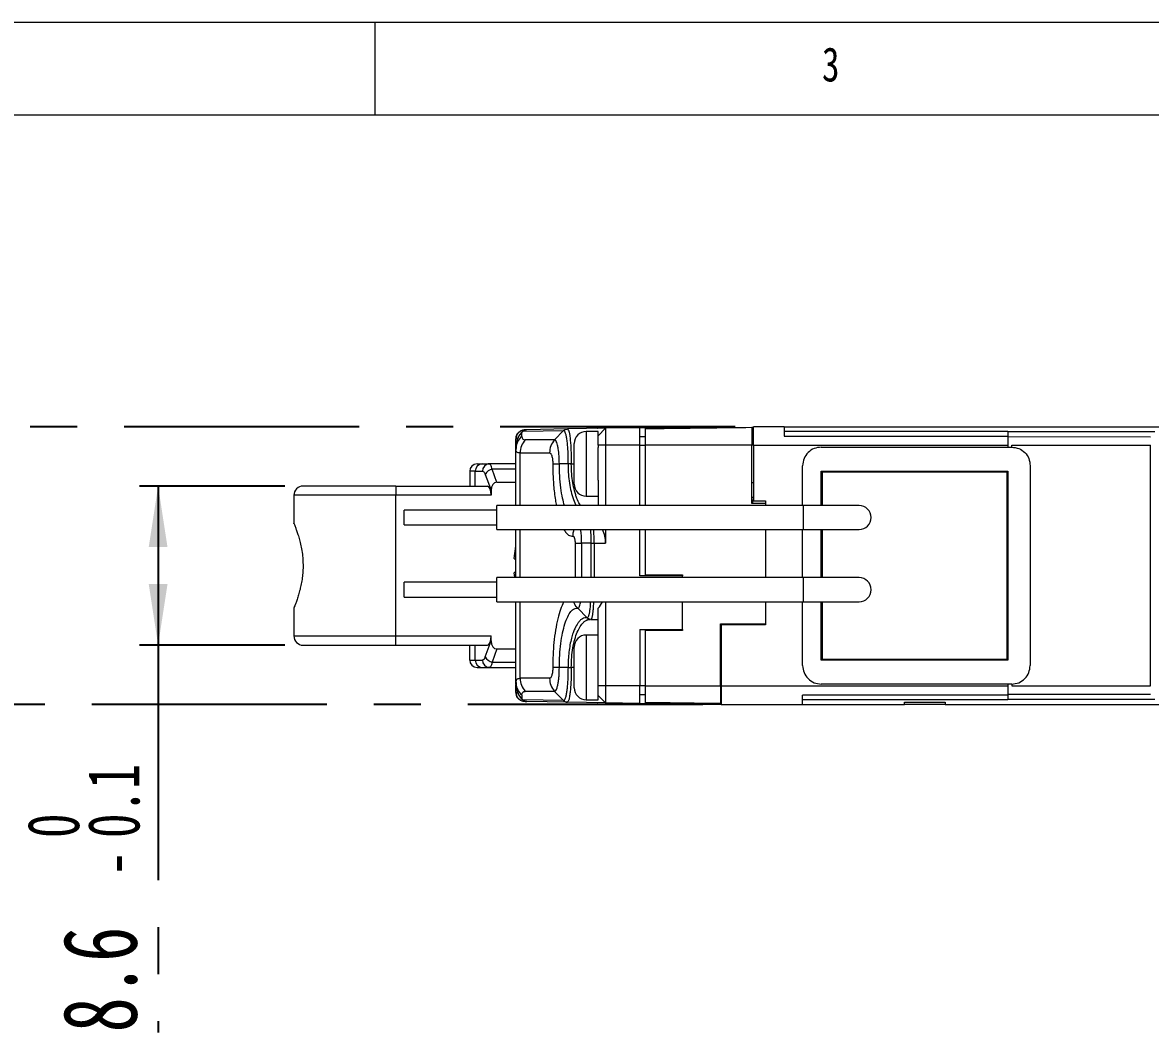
# Model space of a CAD drawing. Header units: millimetres. Extents: x 5 to 415, y 5 to 292.
# Drawn here: x 91 to 151.9, y 237.4 to 292 of the extents above; entities that cross this region are included whole.
import ezdxf

# ---------------------------------------------------------------- set-up
doc = ezdxf.new("R2010")
doc.units = ezdxf.units.MM
doc.linetypes.add('CENTERX2', pattern=[20.32, 12.7, -2.54, 2.54, -2.54])
doc.layers.add('CENTER_LINE', color=7, linetype='CENTERX2')
doc.styles.add('SLDTEXTSTYLE0', font='TXT', dxfattribs={"width": 0.7})
doc.styles.add('SLDTEXTSTYLE3', font='TXT', dxfattribs={"width": 0.75})
doc.dimstyles.new('SLDDIMSTYLE0', dxfattribs={"dimtxt": 4, "dimasz": 3.302, "dimexe": 0, "dimexo": 0.0625, "dimgap": 1, "dimtad": 1, "dimrnd": 1e-09, "dimzin": 12, "dimdsep": 46, "dimtxsty": 'SLDTEXTSTYLE0', "dimsah": 1, "dimcen": 0.09, "dimadec": 0, "dimazin": 3, "dimtfac": 1, "dimtofl": 0, "dimtmove": 0, "dimatfit": 3, "dimfxl": 1, "dimfrac": 2, "dimtolj": 1, "dimtzin": 12, "dimarcsym": 0})
doc.dimstyles.new('SLDDIMSTYLE6', dxfattribs={"dimtxt": 4, "dimasz": 3.302, "dimexe": 0, "dimexo": 0.0625, "dimgap": 1, "dimtad": 1, "dimrnd": 1e-09, "dimzin": 12, "dimdsep": 46, "dimtxsty": 'SLDTEXTSTYLE0', "dimsah": 1, "dimcen": 0.09, "dimadec": 0, "dimazin": 3, "dimtol": 1, "dimtm": 0.1, "dimtfac": 1, "dimtofl": 0, "dimtmove": 0, "dimatfit": 3, "dimfxl": 1, "dimfrac": 2, "dimtolj": 1, "dimarcsym": 0})

# ---------------------------------------------------------------- blocks, each defined once
blk = doc.blocks.new('_D_16')
at = {"layer": 'CENTER_LINE'}
for p, q in [((105.121, 266.959), (97.28, 266.959)), ((98.28, 266.959), (98.28, 258.359)), ((105.121, 258.359), (97.28, 258.359)), ((98.28, 258.359), (98.28, 237.439))]:
    blk.add_line(p, q, dxfattribs=at)
for points in [[(98.28, 266.959), (97.772, 263.657), (98.788, 263.657)], [(98.28, 258.359), (98.788, 261.661), (97.772, 261.661)]]:
    blk.add_solid(points, dxfattribs=at)
at = {"layer": 'CENTER_LINE', "attachment_point": 1, "rotation": 90, "style": 'SLDTEXTSTYLE0'}
for s, insert, char_height in [('0.1', (94.472, 247.937), 2.8), ('0', (91.209, 247.937), 2.8), ('-', (94.472, 245.9), 2.8), ('8.6', (93.123, 237.439), 4)]:
    blk.add_mtext(s, dxfattribs=dict(at, insert=insert, char_height=char_height))
blk = doc.blocks.new('_D_17')
at = {"layer": 'CENTER_LINE'}
for p, q in [((129.471, 270.159), (87.62, 270.159)), ((88.62, 270.159), (88.62, 255.159)), ((127.721, 255.159), (87.62, 255.159))]:
    blk.add_line(p, q, dxfattribs=at)
for points in [[(88.62, 270.159), (88.112, 266.857), (89.128, 266.857)], [(88.62, 255.159), (89.128, 258.461), (88.112, 258.461)]]:
    blk.add_solid(points, dxfattribs=at)
at = {"layer": 'CENTER_LINE', "insert": (83.464, 259.982), "char_height": 4, "attachment_point": 1, "rotation": 90, "style": 'SLDTEXTSTYLE0'}
blk.add_mtext('15', dxfattribs=at)

msp = doc.modelspace()

# ---------------------------------------------------------------- linework, layer by layer
at = {"color": 7, "linetype": 'Continuous', "lineweight": 18}
for p, q in [((415, 292), (5, 292)), ((110, 292), (110, 287)), ((410.25, 287), (10, 287)), ((124.321, 270.111), (122.471, 270.078)), ((124.321, 270.111), (126.621, 270.151)), ((124.321, 269.159), (124.321, 270.111)), ((126.621, 270.151), (126.621, 270.089)), ((130.371, 270.134), (130.471, 270.136)), ((132.121, 270.159), (130.471, 270.159)), ((132.121, 270.159), (170.121, 270.159)), ((132.121, 270.159), (132.121, 269.655)), ((117.621, 269.104), (117.621, 269.502)), ((117.938, 269.865), (117.922, 269.848)), ((117.938, 269.643), (117.938, 269.865)), ((118.002, 269.916), (120.199, 269.954)), ((118.202, 270.004), (118.112, 270.002)), ((120.401, 270.042), (118.202, 270.004)), ((119.715, 269.453), (120.199, 269.954)), ((120.45, 270.008), (120.332, 270.033)), ((122.471, 270.078), (120.401, 270.042)), ((122.071, 269.909), (121.421, 269.909)), ((122.024, 270.074), (122.021, 270.07)), ((122.471, 270.078), (122.071, 269.671)), ((122.071, 269.671), (122.071, 269.909)), ((122.071, 269.159), (122.071, 269.671)), ((122.471, 270.078), (122.471, 269.159)), ((124.621, 269.616), (124.321, 269.616)), ((144.221, 269.907), (132.121, 269.907)), ((132.121, 269.655), (144.221, 269.655)), ((144.221, 269.893), (144.221, 269.907)), ((152.155, 269.893), (144.221, 269.893)), ((144.221, 269.893), (144.221, 269.627)), ((144.221, 269.627), (151.922, 269.625)), ((117.66, 269.29), (117.621, 269.072)), ((117.621, 268.936), (117.621, 269.072)), ((117.621, 265.909), (117.621, 268.936)), ((117.626, 269.031), (117.625, 268.908)), ((119.715, 269.453), (118.129, 269.452)), ((120.771, 267.059), (120.771, 269.259)), ((122.471, 269.159), (122.071, 269.159)), ((122.071, 269.159), (122.071, 269.041)), ((122.071, 267.278), (122.071, 269.041)), ((122.471, 269.159), (122.471, 265.909)), ((124.321, 269.159), (122.471, 269.159)), ((124.321, 265.909), (124.321, 269.159)), ((124.321, 269.159), (124.621, 269.159)), ((124.621, 265.909), (124.621, 269.159)), ((130.471, 269.159), (130.371, 269.159)), ((130.371, 266.009), (130.371, 269.159)), ((130.471, 269.159), (130.471, 266.159)), ((130.471, 269.159), (144.221, 269.159)), ((134.121, 269.059), (144.421, 269.059)), ((144.421, 269.159), (151.921, 269.159)), ((144.421, 269.06), (144.421, 269.159)), ((151.921, 256.159), (151.921, 269.159)), ((117.846, 268.745), (119.439, 268.745)), ((115.422, 267.759), (115.121, 267.759)), ((115.121, 267.759), (115.121, 266.959)), ((115.422, 266.959), (115.422, 267.759)), ((115.422, 267.759), (115.81, 267.759)), ((115.798, 268.159), (116.186, 268.159)), ((116.223, 268.155), (116.119, 268.153)), ((116.202, 268.146), (116.186, 268.159)), ((117.621, 268.159), (116.186, 268.159)), ((116.598, 267.159), (116.34, 267.867)), ((117.621, 267.867), (116.34, 267.867)), ((120.437, 268.159), (119.969, 268.16)), ((133.121, 265.909), (133.121, 268.059)), ((134.121, 267.759), (144.221, 267.759)), ((134.121, 265.909), (134.121, 267.759)), ((134.171, 267.709), (134.121, 267.709)), ((134.171, 267.709), (134.171, 265.909)), ((144.171, 267.709), (134.171, 267.709)), ((144.171, 267.759), (144.171, 267.709)), ((144.171, 257.609), (144.171, 267.709)), ((144.221, 267.759), (144.221, 257.559)), ((145.421, 268.059), (145.421, 257.259)), ((115.964, 267.584), (116.275, 266.731)), ((117.621, 267.159), (116.598, 267.159)), ((122.071, 267.278), (122.071, 265.909)), ((130.371, 267.159), (130.471, 267.159)), ((105.621, 266.459), (105.621, 264.926)), ((111.121, 266.959), (111.121, 266.459)), ((111.121, 266.959), (116.093, 266.959)), ((111.121, 258.859), (111.121, 266.459)), ((116.275, 266.459), (111.121, 266.459)), ((116.275, 266.731), (116.275, 266.459)), ((133.171, 265.909), (116.581, 265.909)), ((116.581, 264.609), (116.581, 265.909)), ((121.421, 266.409), (122.071, 266.409)), ((131.121, 266.009), (130.371, 266.009)), ((130.421, 266.31), (130.421, 266.357)), ((130.421, 266.009), (130.421, 266.224)), ((130.469, 266.259), (130.471, 266.259)), ((130.471, 266.159), (131.121, 266.159)), ((131.121, 266.159), (131.121, 265.909)), ((136.171, 265.909), (133.171, 265.909)), ((116.581, 265.659), (111.581, 265.659)), ((111.581, 264.859), (111.581, 265.659)), ((144.221, 265.238), (144.171, 265.238)), ((111.581, 264.859), (116.581, 264.859)), ((116.581, 264.609), (133.171, 264.609)), ((117.621, 262.009), (117.621, 264.609)), ((122.471, 264.609), (122.471, 263.864)), ((124.321, 262.109), (124.321, 264.609)), ((124.621, 262.159), (124.621, 264.609)), ((131.121, 264.609), (131.121, 262.009)), ((133.121, 262.009), (133.121, 264.609)), ((133.171, 264.609), (136.171, 264.609)), ((134.121, 262.009), (134.121, 264.609)), ((134.171, 264.609), (134.171, 262.009)), ((117.534, 263.046), (117.621, 263.714)), ((121.671, 263.864), (121.175, 263.864)), ((121.848, 263.864), (122.471, 263.864)), ((117.534, 263.046), (117.621, 262.959)), ((117.621, 262.359), (117.534, 262.273)), ((117.566, 262.031), (117.534, 262.273)), ((116.581, 261.759), (111.581, 261.759)), ((111.581, 260.959), (111.581, 261.759)), ((133.171, 262.009), (116.581, 262.009)), ((116.581, 260.709), (116.581, 262.009)), ((126.621, 262.109), (124.321, 262.109)), ((124.621, 262.159), (124.621, 262.109)), ((124.621, 262.159), (126.621, 262.159)), ((126.621, 262.159), (126.621, 262.109)), ((126.621, 262.009), (126.621, 262.109)), ((136.171, 262.009), (133.171, 262.009)), ((111.581, 260.959), (116.581, 260.959)), ((144.221, 261.08), (144.171, 261.08)), ((105.621, 260.39), (105.621, 258.859)), ((116.581, 260.709), (133.171, 260.709)), ((117.621, 256.383), (117.621, 260.709)), ((120.965, 260.362), (121.471, 259.839)), ((122.071, 258.041), (122.071, 260.355)), ((122.471, 260.709), (122.471, 256.159)), ((126.621, 259.209), (126.621, 260.709)), ((131.121, 260.709), (131.121, 259.459)), ((133.121, 257.259), (133.121, 260.709)), ((133.171, 260.709), (136.171, 260.709)), ((134.121, 257.559), (134.121, 260.709)), ((134.171, 260.709), (134.171, 257.609)), ((121.462, 259.722), (121.607, 259.762)), ((121.551, 259.781), (121.722, 259.774)), ((121.671, 259.75), (122.071, 259.743)), ((124.321, 259.209), (126.621, 259.209)), ((124.321, 259.209), (124.321, 256.159)), ((124.621, 259.209), (124.621, 259.159)), ((124.621, 256.159), (124.621, 259.159)), ((126.621, 259.159), (124.621, 259.159)), ((126.621, 259.209), (126.621, 259.159)), ((128.671, 259.509), (131.121, 259.509)), ((128.671, 256.159), (128.671, 259.509)), ((128.721, 259.459), (128.721, 256.159)), ((131.121, 259.459), (128.721, 259.459)), ((111.121, 258.859), (116.275, 258.859)), ((111.121, 258.359), (111.121, 258.859)), ((115.964, 257.735), (116.275, 258.588)), ((116.275, 258.588), (116.275, 258.859)), ((122.071, 258.909), (121.421, 258.909)), ((111.121, 258.359), (116.093, 258.359)), ((115.121, 257.559), (115.121, 258.359)), ((115.422, 257.559), (115.422, 258.359)), ((116.598, 258.159), (116.34, 257.452)), ((116.598, 258.159), (117.621, 258.159)), ((120.771, 257.143), (120.771, 258.259)), ((122.071, 257.133), (122.071, 258.041)), ((128.721, 258.159), (128.671, 258.159)), ((115.121, 257.559), (115.422, 257.559)), ((115.422, 257.559), (115.81, 257.559)), ((116.34, 257.452), (117.621, 257.452)), ((134.121, 257.609), (134.171, 257.609)), ((144.221, 257.559), (134.121, 257.559)), ((134.171, 257.609), (144.171, 257.609)), ((144.171, 257.609), (144.171, 257.559)), ((115.798, 257.159), (116.186, 257.159)), ((116.119, 257.166), (116.194, 257.165)), ((116.186, 257.159), (117.621, 257.159)), ((120.437, 257.159), (119.969, 257.16)), ((120.771, 256.059), (120.771, 257.143)), ((122.071, 256.278), (122.071, 257.133)), ((117.621, 256.383), (117.633, 256.412)), ((117.621, 256.247), (117.621, 256.383)), ((117.621, 256.247), (117.66, 256.03)), ((117.621, 255.817), (117.621, 256.215)), ((117.625, 256.411), (117.626, 256.288)), ((119.439, 256.574), (117.846, 256.574)), ((122.071, 256.159), (122.071, 256.278)), ((122.471, 256.159), (122.071, 256.159)), ((122.071, 255.648), (122.071, 256.159)), ((124.321, 256.159), (122.471, 256.159)), ((122.471, 256.159), (122.471, 255.241)), ((124.321, 255.208), (124.321, 256.159)), ((124.621, 256.159), (124.321, 256.159)), ((128.671, 256.159), (128.721, 256.159)), ((128.721, 256.159), (144.221, 256.159)), ((144.421, 256.259), (134.121, 256.259)), ((144.421, 256.259), (144.421, 256.159)), ((144.421, 256.159), (151.921, 256.159)), ((117.938, 255.454), (117.922, 255.471)), ((117.938, 255.676), (117.938, 255.454)), ((119.715, 255.866), (118.129, 255.867)), ((120.199, 255.365), (119.715, 255.866)), ((122.071, 255.409), (122.071, 255.648)), ((122.471, 255.241), (122.071, 255.648)), ((124.321, 255.703), (124.621, 255.703)), ((144.221, 255.663), (133.121, 255.663)), ((151.922, 255.693), (144.221, 255.692)), ((120.199, 255.365), (118.002, 255.403)), ((118.202, 255.315), (118.112, 255.317)), ((120.401, 255.277), (118.202, 255.315)), ((120.332, 255.286), (120.427, 255.306)), ((120.434, 255.321), (120.401, 255.277)), ((122.471, 255.241), (120.401, 255.277)), ((121.421, 255.409), (122.071, 255.409)), ((122.021, 255.248), (122.024, 255.245)), ((124.321, 255.208), (122.471, 255.241)), ((126.821, 255.165), (124.321, 255.208)), ((126.821, 255.228), (126.821, 255.165)), ((126.821, 255.165), (127.121, 255.159)), ((128.721, 255.159), (127.121, 255.159)), ((128.721, 255.205), (128.671, 255.205)), ((128.721, 255.159), (133.121, 255.159)), ((144.221, 255.412), (133.121, 255.412)), ((133.121, 255.159), (138.621, 255.159)), ((138.621, 255.29), (140.821, 255.29)), ((138.621, 255.159), (138.621, 255.29)), ((140.821, 255.159), (138.621, 255.159)), ((140.821, 255.29), (140.821, 255.159)), ((140.821, 255.159), (170.121, 255.159)), ((152.155, 255.426), (144.221, 255.426))]:
    msp.add_line(p, q, dxfattribs=at)
at = {"color": 8, "linetype": 'Continuous', "lineweight": 18}
for p, q in [((117.905, 269.835), (117.922, 269.848)), ((118.112, 270.002), (118.112, 269.987)), ((121.421, 269.909), (121.421, 266.409)), ((117.846, 265.909), (117.846, 268.745)), ((120.614, 268.159), (120.771, 268.159)), ((111.121, 266.459), (105.621, 266.459)), ((130.371, 266.357), (130.421, 266.357)), ((133.171, 264.609), (133.171, 265.909)), ((117.846, 262.009), (117.846, 264.609)), ((120.818, 263.867), (120.818, 262.009)), ((121.175, 263.864), (121.175, 262.009)), ((121.671, 263.864), (121.671, 262.009)), ((121.848, 263.864), (121.848, 262.009)), ((133.171, 260.709), (133.171, 262.009)), ((117.846, 256.574), (117.846, 260.709)), ((105.621, 258.859), (111.121, 258.859)), ((121.421, 258.909), (121.421, 257.133)), ((120.771, 257.159), (120.614, 257.159)), ((121.421, 257.133), (121.421, 255.409)), ((117.922, 255.471), (117.905, 255.484)), ((118.112, 255.332), (118.112, 255.317))]:
    msp.add_line(p, q, dxfattribs=at)
for centre, start, end in [((118.577, 268.932), 131.91931, 174.10943), ((118.577, 256.387), 185.89058, 228.08069)]:
    msp.add_arc(centre, 0.956, start, end, dxfattribs=at)
at = {"color": 7, "linetype": 'Continuous', "lineweight": 18}
for centre, radius, start, end in [((118.208, 269.72), 0.284, 91.17708, 136.30701), ((121.421, 269.259), 0.65, 90, 180), ((118.864, 268.748), 1.018, 136.22441, 180.16293), ((115.521, 267.759), 0.4, 90, 180), ((115.811, 267.771), 0.389, 91.83621, 181.72544), ((116.198, 267.771), 0.389, 91.83621, 181.72544), ((116.404, 267.391), 0.48, 97.61561, 156.30639), ((121.421, 267.059), 0.65, 180, 270), ((106.121, 266.459), 0.5, 90, 180), ((136.171, 265.259), 0.65, 270, 90), ((136.171, 261.359), 0.65, 270, 90), ((106.121, 258.859), 0.5, 180, 270), ((121.421, 258.259), 0.65, 90, 180), ((115.521, 257.559), 0.4, 180, 270), ((115.811, 257.548), 0.389, 178.27456, 268.16379), ((116.198, 257.548), 0.389, 178.27456, 268.16379), ((116.404, 257.928), 0.48, 203.69361, 262.38439), ((118.864, 256.571), 1.018, 179.83707, 223.77559), ((121.421, 256.059), 0.65, 180, 270), ((118.208, 255.599), 0.284, 223.693, 268.82243)]:
    msp.add_arc(centre, radius, start, end, dxfattribs=at)
for centre, major_axis, ratio, start_param, end_param in [((116.7, 266.594), (0.2, -0.549), 0.684791, 2.897326, 4.223856), ((116.093, 266.459), (0, 0.5), 0.36397, 4.712389, 6.283185), ((120.81, 263.864), (0, 1.69), 0.982842, 4.712389, 5.169256), ((120.81, 261.455), (0, 1.69), 0.982842, 4.003616, 4.255522), ((116.093, 258.859), (0, 0.5), 0.36397, 3.141593, 4.712389), ((116.7, 258.725), (-0.2, -0.549), 0.684791, 5.200922, 6.527452)]:
    msp.add_ellipse(centre, major_axis=major_axis, ratio=ratio, start_param=start_param, end_param=end_param, dxfattribs=at)
for points, knots in [([(124.621, 270.064), (125.694, 270.077), (127.611, 270.101), (129.528, 270.124), (130.371, 270.134)], [0, 0, 0, 0, 0.5600039, 1, 1, 1, 1]), ([(130.371, 270.134), (130.371, 270.124), (130.371, 270.102), (130.371, 269.934), (130.371, 269.687), (130.371, 269.412), (130.371, 269.231), (130.371, 269.159)], [0, 0, 0, 0, 0.214703, 0.429407, 0.644092, 0.858769, 1, 1, 1, 1]), ([(117.621, 269.502), (117.628, 269.565), (117.641, 269.693), (117.754, 269.861), (117.894, 269.955), (118.016, 269.995), (118.08, 270), (118.112, 270.002)], [0, 0, 0, 0, 0.260217, 0.529104, 0.765257, 0.882426, 1, 1, 1, 1]), ([(117.77, 269.858), (117.769, 269.857), (117.738, 269.832), (117.693, 269.767), (117.634, 269.647), (117.627, 269.559), (117.623, 269.506)], [0, 0, 0, 0, 0.009129, 0.32484, 0.587713, 1, 1, 1, 1]), ([(117.901, 269.83), (117.822, 269.72), (117.705, 269.557), (117.658, 269.357), (117.643, 269.292)], [0, 0, 0, 0, 0.672334, 1, 1, 1, 1]), ([(118.118, 269.994), (118.101, 269.993), (118.067, 269.991), (118.006, 269.981), (117.928, 269.961), (117.85, 269.928), (117.797, 269.882), (117.77, 269.858)], [0, 0, 0, 0, 0.12667, 0.244052, 0.446712, 0.723277, 1, 1, 1, 1]), ([(117.899, 269.825), (117.9, 269.828), (117.9, 269.833), (117.904, 269.835), (117.905, 269.835)], [0, 0, 0, 0, 0.703254, 1, 1, 1, 1]), ([(117.93, 269.864), (117.925, 269.859), (117.916, 269.85), (117.908, 269.841), (117.904, 269.836)], [0, 0, 0, 0, 0.487659, 1, 1, 1, 1]), ([(118.201, 270.004), (118.188, 270.002), (118.164, 269.999), (118.119, 269.981), (118.077, 269.96), (118.028, 269.932), (117.974, 269.897), (117.943, 269.872), (117.928, 269.86)], [0, 0, 0, 0, 0.190555, 0.35137, 0.488522, 0.60889, 0.817293, 1, 1, 1, 1]), ([(118.002, 269.916), (118.001, 269.916), (117.999, 269.915), (117.991, 269.911), (117.977, 269.9), (117.957, 269.884), (117.944, 269.871), (117.938, 269.865)], [0, 0, 0, 0, 0.105787, 0.213994, 0.459109, 0.727072, 1, 1, 1, 1]), ([(117.938, 269.643), (117.946, 269.588), (117.961, 269.477), (118.073, 269.461), (118.129, 269.452)], [0, 0, 0, 0, 0.504154, 1, 1, 1, 1]), ([(120.199, 269.954), (120.21, 269.964), (120.238, 269.99), (120.288, 270.018), (120.348, 270.038), (120.383, 270.041), (120.401, 270.042)], [0, 0, 0, 0, 0.183981, 0.49927, 0.753248, 1, 1, 1, 1]), ([(120.199, 269.954), (120.215, 269.946), (120.246, 269.93), (120.293, 269.822), (120.333, 269.656), (120.369, 269.432), (120.399, 269.16), (120.421, 268.849), (120.434, 268.511), (120.436, 268.277), (120.437, 268.159)], [0, 0, 0, 0, 0.1250924, 0.2497786, 0.3744956, 0.499382, 0.6243885, 0.7493299, 0.8744566, 1, 1, 1, 1]), ([(120.401, 270.042), (120.401, 270.042), (120.401, 270.042), (120.401, 270.042), (120.404, 270.042), (120.415, 270.041), (120.426, 270.021), (120.436, 270.005)], [0, 0, 0, 0, 0.00177, 0.016041, 0.055982, 0.207564, 1, 1, 1, 1]), ([(124.621, 269.159), (124.621, 269.261), (124.621, 269.465), (124.621, 269.736), (124.621, 269.94), (124.621, 270.049), (124.621, 270.06), (124.621, 270.064)], [0, 0, 0, 0, 0.214702, 0.429404, 0.644089, 0.858766, 1, 1, 1, 1]), ([(117.846, 268.745), (117.78, 268.753), (117.649, 268.77), (117.63, 268.88), (117.621, 268.936)], [0, 0, 0, 0, 0.495576, 1, 1, 1, 1]), ([(119.715, 269.453), (119.635, 269.349), (119.474, 269.142), (119.451, 268.878), (119.439, 268.745)], [0, 0, 0, 0, 0.5004353, 1, 1, 1, 1]), ([(119.969, 268.16), (119.967, 268.299), (119.961, 268.596), (119.922, 268.939), (119.874, 269.174), (119.827, 269.322), (119.773, 269.428), (119.735, 269.444), (119.715, 269.453)], [0, 0, 0, 0, 0.20459, 0.437673, 0.566426, 0.702382, 0.846176, 1, 1, 1, 1]), ([(130.371, 269.159), (129.298, 269.161), (127.381, 269.163), (125.464, 269.161), (124.621, 269.159)], [0, 0, 0, 0, 0.560005, 1, 1, 1, 1]), ([(119.439, 268.745), (119.46, 268.743), (119.492, 268.74), (119.532, 268.673), (119.559, 268.602), (119.582, 268.511), (119.599, 268.404), (119.61, 268.286), (119.611, 268.204), (119.612, 268.164)], [0, 0, 0, 0, 0.245572, 0.373218, 0.499285, 0.625401, 0.751777, 0.877837, 1, 1, 1, 1]), ([(115.81, 267.759), (115.834, 267.753), (115.874, 267.742), (115.927, 267.674), (115.952, 267.614), (115.964, 267.584)], [0, 0, 0, 0, 0.428724, 0.713281, 1, 1, 1, 1]), ([(119.612, 268.164), (119.649, 268.163), (119.724, 268.161), (119.887, 268.16), (119.969, 268.16)], [0, 0, 0, 0, 0.497276, 1, 1, 1, 1]), ([(120.614, 268.159), (120.583, 268.159), (120.518, 268.159), (120.464, 268.159), (120.437, 268.159)], [0, 0, 0, 0, 0.4972576, 1, 1, 1, 1]), ([(111.121, 266.959), (110.807, 266.959), (110.178, 266.959), (109.41, 266.959), (108.817, 266.959), (108.229, 266.959), (107.56, 266.959), (107.017, 266.959), (106.674, 266.959), (106.447, 266.959), (106.265, 266.959), (106.143, 266.959), (106.128, 266.959), (106.121, 266.959)], [0, 0, 0, 0, 0.119998, 0.239894, 0.304289, 0.368616, 0.4999, 0.631185, 0.695579, 0.759906, 0.840181, 0.919785, 1, 1, 1, 1]), ([(105.624, 264.926), (105.624, 264.928), (105.621, 264.934), (105.643, 264.88), (105.686, 264.774), (105.747, 264.612), (105.821, 264.4), (105.903, 264.136), (105.983, 263.825), (106.053, 263.47), (106.099, 263.096), (106.118, 262.712), (106.108, 262.346), (106.073, 261.994), (106.019, 261.667), (105.95, 261.358), (105.871, 261.075), (105.789, 260.823), (105.715, 260.619), (105.657, 260.473), (105.625, 260.394), (105.624, 260.391), (105.623, 260.39)], [0, 0, 0, 0, 0.0240323, 0.0727418, 0.1228285, 0.1723597, 0.2231512, 0.2761046, 0.3304958, 0.3849802, 0.4412559, 0.4922107, 0.5448507, 0.5927545, 0.6419461, 0.6919288, 0.7431568, 0.79705, 0.8524916, 0.906357, 0.9620174, 1, 1, 1, 1]), ([(120.754, 264.609), (120.734, 264.546), (120.697, 264.428), (120.695, 264.304), (120.694, 264.247)], [0, 0, 0, 0, 0.5385257, 1, 1, 1, 1]), ([(120.694, 264.247), (120.701, 264.25), (120.716, 264.256), (120.738, 264.243), (120.759, 264.214), (120.779, 264.168), (120.796, 264.107), (120.808, 264.033), (120.816, 263.952), (120.817, 263.895), (120.818, 263.867)], [0, 0, 0, 0, 0.11782, 0.242931, 0.371062, 0.499161, 0.624773, 0.752597, 0.87771, 1, 1, 1, 1]), ([(119.969, 257.16), (119.973, 257.38), (119.981, 257.824), (120.043, 258.458), (120.139, 259.034), (120.267, 259.527), (120.42, 259.921), (120.593, 260.195), (120.777, 260.36), (120.903, 260.361), (120.965, 260.362)], [0, 0, 0, 0, 0.124691, 0.250146, 0.375426, 0.500837, 0.625995, 0.751307, 0.876449, 1, 1, 1, 1]), ([(120.965, 260.362), (120.955, 260.373), (120.869, 260.466), (120.776, 260.581), (120.757, 260.702), (120.756, 260.709)], [0, 0, 0, 0, 0.108425, 0.946101, 1, 1, 1, 1]), ([(121.471, 259.839), (121.385, 259.837), (121.278, 259.834), (121.152, 259.75), (121.089, 259.696), (121.027, 259.63), (120.927, 259.5), (120.836, 259.336), (120.753, 259.143), (120.709, 259.023), (120.664, 258.889), (120.605, 258.681), (120.54, 258.387), (120.481, 257.995), (120.445, 257.582), (120.44, 257.3), (120.437, 257.159)], [0, 0, 0, 0, 0.165177, 0.2073033, 0.2496797, 0.2922796, 0.3350912, 0.4630288, 0.500141, 0.5392974, 0.5805029, 0.6237356, 0.7186424, 0.8130679, 0.9069288, 1, 1, 1, 1]), ([(121.467, 259.721), (121.483, 259.728), (121.529, 259.748), (121.584, 259.757), (121.621, 259.754), (121.629, 259.754)], [0, 0, 0, 0, 0.296573, 0.852562, 1, 1, 1, 1]), ([(121.6, 259.764), (121.597, 259.764), (121.572, 259.768), (121.535, 259.788), (121.496, 259.815), (121.478, 259.833), (121.471, 259.839)], [0, 0, 0, 0, 0.056869, 0.50311, 0.817082, 1, 1, 1, 1]), ([(121.683, 259.75), (121.685, 259.75), (121.691, 259.751), (121.7, 259.756), (121.706, 259.767), (121.709, 259.772)], [0, 0, 0, 0, 0.270766, 0.627578, 1, 1, 1, 1]), ([(106.121, 258.359), (106.128, 258.359), (106.143, 258.359), (106.265, 258.359), (106.447, 258.359), (106.674, 258.359), (107.017, 258.359), (107.452, 258.359), (107.963, 258.359), (108.377, 258.359), (108.817, 258.359), (109.41, 258.359), (110.178, 258.359), (110.807, 258.359), (111.121, 258.359)], [0, 0, 0, 0, 0.080201, 0.159791, 0.240051, 0.304367, 0.36875, 0.500012, 0.565696, 0.631449, 0.695765, 0.760148, 0.880023, 1, 1, 1, 1]), ([(115.964, 257.735), (115.945, 257.692), (115.913, 257.62), (115.858, 257.569), (115.826, 257.562), (115.81, 257.559)], [0, 0, 0, 0, 0.427559, 0.711619, 1, 1, 1, 1]), ([(116.34, 257.452), (116.321, 257.38), (116.291, 257.268), (116.237, 257.177), (116.205, 257.166), (116.186, 257.159)], [0, 0, 0, 0, 0.430059, 0.666913, 1, 1, 1, 1]), ([(119.612, 257.156), (119.611, 257.115), (119.61, 257.033), (119.599, 256.916), (119.582, 256.808), (119.559, 256.717), (119.532, 256.646), (119.493, 256.579), (119.46, 256.576), (119.439, 256.574)], [0, 0, 0, 0, 0.121784, 0.248137, 0.373872, 0.500587, 0.62603, 0.753831, 1, 1, 1, 1]), ([(119.969, 257.16), (119.887, 257.159), (119.724, 257.158), (119.649, 257.156), (119.612, 257.156)], [0, 0, 0, 0, 0.502722, 1, 1, 1, 1]), ([(119.715, 255.866), (119.73, 255.871), (119.763, 255.881), (119.808, 255.952), (119.845, 256.05), (119.872, 256.146), (119.901, 256.276), (119.929, 256.453), (119.96, 256.754), (119.966, 257), (119.969, 257.16)], [0, 0, 0, 0, 0.112175, 0.256584, 0.349315, 0.431694, 0.503823, 0.639155, 0.7666, 1, 1, 1, 1]), ([(120.437, 257.159), (120.436, 257.042), (120.434, 256.808), (120.421, 256.47), (120.399, 256.16), (120.37, 255.888), (120.334, 255.664), (120.293, 255.497), (120.246, 255.389), (120.215, 255.373), (120.199, 255.365)], [0, 0, 0, 0, 0.125362, 0.2502486, 0.3750999, 0.50004, 0.6249751, 0.7497871, 0.8746715, 1, 1, 1, 1]), ([(120.437, 257.159), (120.464, 257.159), (120.518, 257.159), (120.583, 257.159), (120.614, 257.159)], [0, 0, 0, 0, 0.502742, 1, 1, 1, 1]), ([(119.439, 256.574), (119.451, 256.442), (119.474, 256.177), (119.635, 255.97), (119.715, 255.866)], [0, 0, 0, 0, 0.49864, 1, 1, 1, 1]), ([(124.621, 256.159), (125.377, 256.16), (126.727, 256.161), (128.077, 256.16), (128.671, 256.159)], [0, 0, 0, 0, 0.560004, 1, 1, 1, 1]), ([(124.621, 255.255), (124.621, 255.265), (124.621, 255.285), (124.621, 255.441), (124.621, 255.67), (124.621, 255.925), (124.621, 256.093), (124.621, 256.159)], [0, 0, 0, 0, 0.214702, 0.429404, 0.644089, 0.858766, 1, 1, 1, 1]), ([(128.671, 256.159), (128.671, 256.052), (128.671, 255.838), (128.671, 255.552), (128.671, 255.336), (128.671, 255.222), (128.671, 255.21), (128.671, 255.205)], [0, 0, 0, 0, 0.214702, 0.429406, 0.644091, 0.858768, 1, 1, 1, 1]), ([(118.112, 255.317), (118.079, 255.319), (118.014, 255.324), (117.92, 255.355), (117.834, 255.403), (117.736, 255.487), (117.642, 255.627), (117.628, 255.752), (117.621, 255.817)], [0, 0, 0, 0, 0.119498, 0.23974, 0.361536, 0.485663, 0.730817, 1, 1, 1, 1]), ([(117.623, 255.814), (117.626, 255.764), (117.632, 255.663), (117.686, 255.58), (117.714, 255.538)], [0, 0, 0, 0, 0.4926882, 1, 1, 1, 1]), ([(117.642, 256.028), (117.658, 255.962), (117.705, 255.762), (117.822, 255.599), (117.901, 255.489)], [0, 0, 0, 0, 0.328855, 1, 1, 1, 1]), ([(117.714, 255.538), (117.721, 255.524), (117.745, 255.476), (117.815, 255.419), (117.895, 255.373), (117.987, 255.345), (118.058, 255.331), (118.098, 255.327), (118.118, 255.325)], [0, 0, 0, 0, 0.094132, 0.323164, 0.580343, 0.769424, 0.88038, 1, 1, 1, 1]), ([(117.905, 255.484), (117.904, 255.484), (117.9, 255.486), (117.9, 255.491), (117.899, 255.494)], [0, 0, 0, 0, 0.280807, 1, 1, 1, 1]), ([(117.904, 255.483), (117.908, 255.478), (117.916, 255.469), (117.925, 255.46), (117.93, 255.455)], [0, 0, 0, 0, 0.4967137, 1, 1, 1, 1]), ([(117.938, 255.676), (117.946, 255.731), (117.961, 255.842), (118.073, 255.858), (118.129, 255.867)], [0, 0, 0, 0, 0.504153, 1, 1, 1, 1]), ([(117.929, 255.46), (117.929, 255.458), (117.928, 255.453), (117.934, 255.453), (117.938, 255.454)], [0, 0, 0, 0, 0.3125642, 1, 1, 1, 1]), ([(117.933, 255.455), (117.946, 255.444), (117.976, 255.42), (118.028, 255.386), (118.077, 255.359), (118.119, 255.338), (118.165, 255.32), (118.188, 255.317), (118.201, 255.315)], [0, 0, 0, 0, 0.164595, 0.377659, 0.500703, 0.640898, 0.80529, 1, 1, 1, 1]), ([(118.002, 255.403), (118.001, 255.403), (117.999, 255.404), (117.991, 255.408), (117.976, 255.419), (117.957, 255.435), (117.944, 255.448), (117.938, 255.454)], [0, 0, 0, 0, 0.107272, 0.216266, 0.463262, 0.73307, 1, 1, 1, 1]), ([(120.199, 255.365), (120.213, 255.352), (120.242, 255.326), (120.293, 255.299), (120.34, 255.283), (120.375, 255.278), (120.394, 255.277), (120.401, 255.277)], [0, 0, 0, 0, 0.249886, 0.499926, 0.747959, 0.907794, 1, 1, 1, 1]), ([(128.671, 255.205), (127.915, 255.214), (126.565, 255.231), (125.215, 255.247), (124.621, 255.255)], [0, 0, 0, 0, 0.560005, 1, 1, 1, 1])]:
    msp.add_open_spline(points, degree=3, knots=knots, dxfattribs=at)
for points in [[(130.471, 269.159), (130.471, 269.29), (130.471, 269.553), (130.471, 269.883), (130.471, 270.114), (130.471, 270.144), (130.471, 270.159)], [(144.221, 269.627), (144.221, 269.537), (144.221, 269.356), (144.221, 269.158), (144.221, 269.059)], [(134.121, 269.059), (133.99, 269.044), (133.728, 269.014), (133.397, 268.783), (133.166, 268.453), (133.136, 268.19), (133.121, 268.059)], [(144.421, 269.059), (144.552, 269.044), (144.814, 269.014), (145.145, 268.783), (145.376, 268.453), (145.406, 268.19), (145.421, 268.059)], [(115.521, 268.159), (115.533, 268.159), (115.556, 268.159), (115.717, 268.159), (115.798, 268.159)], [(120.818, 263.867), (120.855, 263.866), (120.93, 263.865), (121.093, 263.864), (121.175, 263.864)], [(121.671, 263.864), (121.698, 263.864), (121.752, 263.864), (121.816, 263.864), (121.848, 263.864)], [(115.521, 257.159), (115.533, 257.159), (115.556, 257.159), (115.717, 257.159), (115.798, 257.159)], [(133.121, 257.259), (133.136, 257.128), (133.166, 256.866), (133.397, 256.536), (133.728, 256.305), (133.99, 256.274), (134.121, 256.259)], [(144.421, 256.259), (144.552, 256.274), (144.814, 256.305), (145.145, 256.536), (145.376, 256.866), (145.406, 257.128), (145.421, 257.259)], [(128.721, 256.159), (128.721, 256.028), (128.721, 255.766), (128.721, 255.436), (128.721, 255.205), (128.721, 255.174), (128.721, 255.159)], [(144.221, 256.259), (144.221, 256.161), (144.221, 255.963), (144.221, 255.782), (144.221, 255.692)], [(133.121, 255.159), (133.121, 255.166), (133.121, 255.179), (133.121, 255.286), (133.121, 255.445), (133.121, 255.591), (133.121, 255.663)], [(144.221, 255.692), (144.221, 255.654), (144.221, 255.579), (144.221, 255.495), (144.221, 255.438), (144.221, 255.43), (144.221, 255.426)]]:
    msp.add_open_spline(points, degree=3, dxfattribs=at)
at = {"color": 8, "linetype": 'Continuous', "lineweight": 18}
for points, knots in [([(117.725, 269.522), (117.7, 269.522), (117.635, 269.523), (117.626, 269.51), (117.621, 269.502)], [0, 0, 0, 0, 0.381682, 1, 1, 1, 1]), ([(117.922, 269.848), (117.827, 269.728), (117.695, 269.561), (117.668, 269.35), (117.66, 269.29)], [0, 0, 0, 0, 0.716171, 1, 1, 1, 1]), ([(117.929, 269.859), (117.929, 269.86), (117.928, 269.866), (117.934, 269.865), (117.938, 269.865)], [0, 0, 0, 0, 0.282093, 1, 1, 1, 1]), ([(120.436, 270.005), (120.444, 269.996), (120.477, 269.962), (120.522, 269.753), (120.562, 269.429), (120.59, 269.081), (120.609, 268.658), (120.613, 268.331), (120.614, 268.159)], [0, 0, 0, 0, 0.07959, 0.326119, 0.485505, 0.632623, 0.80626, 1, 1, 1, 1]), ([(116.34, 267.867), (116.329, 267.91), (116.306, 268.005), (116.26, 268.117), (116.223, 268.135), (116.202, 268.146)], [0, 0, 0, 0, 0.280705, 0.602552, 1, 1, 1, 1]), ([(119.612, 268.164), (119.613, 268.035), (119.614, 267.776), (119.631, 267.383), (119.658, 266.987), (119.698, 266.587), (119.746, 266.222), (119.786, 266.005), (119.803, 265.909)], [0, 0, 0, 0, 0.1595744, 0.3219998, 0.4942453, 0.6684371, 0.8548142, 1, 1, 1, 1]), ([(120.245, 265.909), (120.21, 266.035), (120.13, 266.317), (120.044, 266.864), (119.98, 267.495), (119.973, 267.939), (119.969, 268.16)], [0, 0, 0, 0, 0.209166, 0.473136, 0.737692, 1, 1, 1, 1]), ([(120.437, 268.159), (120.44, 268.007), (120.447, 267.691), (120.491, 267.219), (120.573, 266.752), (120.692, 266.326), (120.8, 266.036), (120.873, 265.929), (120.886, 265.909)], [0, 0, 0, 0, 0.167263, 0.346415, 0.536932, 0.738507, 0.951445, 1, 1, 1, 1]), ([(121.129, 265.909), (121.108, 265.936), (121.033, 266.032), (120.94, 266.238), (120.851, 266.481), (120.77, 266.756), (120.689, 267.129), (120.629, 267.626), (120.619, 267.978), (120.614, 268.159)], [0, 0, 0, 0, 0.06884, 0.245718, 0.345347, 0.441513, 0.623518, 0.806503, 1, 1, 1, 1]), ([(120.219, 264.609), (120.237, 264.577), (120.277, 264.51), (120.338, 264.43), (120.403, 264.36), (120.521, 264.261), (120.619, 264.253), (120.694, 264.247)], [0, 0, 0, 0, 0.125988, 0.263076, 0.399999, 0.537275, 1, 1, 1, 1]), ([(121.175, 263.864), (121.173, 263.963), (121.17, 264.17), (121.149, 264.428), (121.127, 264.559), (121.119, 264.609)], [0, 0, 0, 0, 0.359826, 0.755412, 1, 1, 1, 1]), ([(121.649, 264.609), (121.651, 264.573), (121.66, 264.443), (121.668, 264.19), (121.67, 263.973), (121.671, 263.864)], [0, 0, 0, 0, 0.161994, 0.58009, 1, 1, 1, 1]), ([(121.848, 263.864), (121.847, 263.977), (121.845, 264.182), (121.84, 264.434), (121.834, 264.562), (121.832, 264.609)], [0, 0, 0, 0, 0.4397843, 0.7946488, 1, 1, 1, 1]), ([(120.218, 260.709), (120.212, 260.699), (120.146, 260.591), (120.027, 260.31), (119.877, 259.802), (119.757, 259.194), (119.672, 258.527), (119.621, 257.843), (119.615, 257.383), (119.612, 257.156)], [0, 0, 0, 0, 0.017296, 0.186599, 0.355141, 0.528422, 0.693643, 0.84836, 1, 1, 1, 1]), ([(120.965, 260.362), (120.982, 260.365), (121.013, 260.372), (121.058, 260.46), (121.094, 260.571), (121.112, 260.669), (121.119, 260.709)], [0, 0, 0, 0, 0.29186, 0.563568, 0.820059, 1, 1, 1, 1]), ([(121.649, 260.709), (121.645, 260.65), (121.636, 260.495), (121.613, 260.282), (121.583, 260.079), (121.549, 259.935), (121.51, 259.846), (121.484, 259.841), (121.471, 259.839)], [0, 0, 0, 0, 0.1089035, 0.2873056, 0.4656087, 0.6435771, 0.8215136, 1, 1, 1, 1]), ([(121.709, 259.772), (121.712, 259.775), (121.715, 259.779), (121.726, 259.801), (121.741, 259.845), (121.763, 259.943), (121.786, 260.093), (121.808, 260.308), (121.824, 260.516), (121.83, 260.663), (121.832, 260.709)], [0, 0, 0, 0, 0.0376533, 0.0658608, 0.1935448, 0.3305057, 0.5197643, 0.7046566, 0.9070826, 1, 1, 1, 1]), ([(120.614, 257.159), (120.619, 257.344), (120.629, 257.707), (120.694, 258.219), (120.798, 258.684), (120.933, 259.077), (121.097, 259.395), (121.238, 259.57), (121.35, 259.661), (121.411, 259.701), (121.452, 259.716), (121.467, 259.721)], [0, 0, 0, 0, 0.145643, 0.286761, 0.426788, 0.57434, 0.712092, 0.863124, 0.911195, 0.966783, 1, 1, 1, 1]), ([(120.614, 257.159), (120.613, 256.981), (120.609, 256.606), (120.585, 256.148), (120.552, 255.798), (120.515, 255.542), (120.475, 255.359), (120.445, 255.331), (120.434, 255.321)], [0, 0, 0, 0, 0.199504, 0.41922, 0.560347, 0.709007, 0.887718, 1, 1, 1, 1]), ([(117.633, 256.412), (117.641, 256.456), (117.659, 256.553), (117.779, 256.566), (117.846, 256.574)], [0, 0, 0, 0, 0.447182, 1, 1, 1, 1]), ([(117.718, 255.798), (117.696, 255.797), (117.634, 255.796), (117.626, 255.809), (117.621, 255.817)], [0, 0, 0, 0, 0.358991, 1, 1, 1, 1]), ([(117.66, 256.03), (117.668, 255.969), (117.695, 255.758), (117.827, 255.59), (117.922, 255.471)], [0, 0, 0, 0, 0.285939, 1, 1, 1, 1])]:
    msp.add_open_spline(points, degree=3, knots=knots, dxfattribs=at)

# ---------------------------------------------------------------- texts
at = {"color": 7, "linetype": 'Continuous', "lineweight": 0, "insert": (134.167, 290.668), "char_height": 1.852, "attachment_point": 1, "style": 'SLDTEXTSTYLE3'}
msp.add_mtext('3', dxfattribs=at)

# ---------------------------------------------------------------- dimensions: what is measured, and where the dimension line sits
at = {"layer": 'CENTER_LINE'}
for base, p1, p2, dimstyle, picture, middle in [((88.62, 255.159), (130.471, 270.159), (128.721, 255.159), 'SLDDIMSTYLE0', '_D_17', (88.62, 262.659)), ((98.28, 258.359), (106.121, 266.959), (106.121, 258.359), 'SLDDIMSTYLE6', '_D_16', (98.28, 245.107))]:
    dim = msp.add_linear_dim(base=base, p1=p1, p2=p2, angle=90, dimstyle=dimstyle, dxfattribs=at)
    dim.commit()
    dim.dimension.update_dxf_attribs({"geometry": picture, "text_midpoint": middle, "dimtype": 160})

doc.saveas('drawing.dxf')
